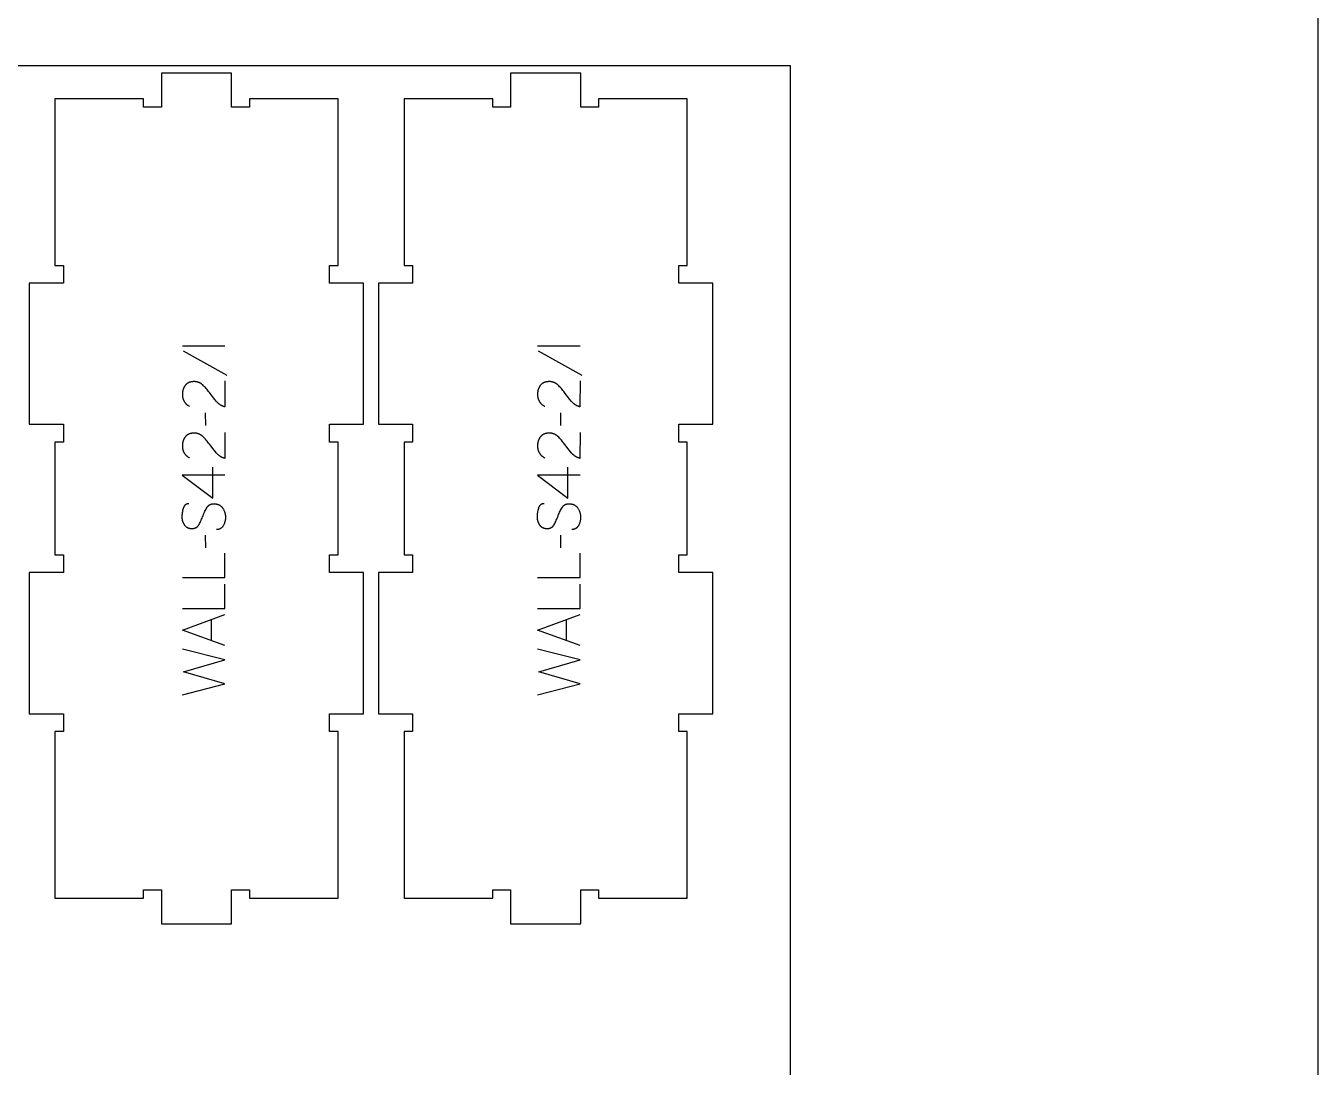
# Model space of a CAD drawing. Extents: x 0 to 4485, y 0 to 10771.
# Drawn here: x 2273 to 3183, y 3544 to 4278 of the extents above; entities that cross this region are included whole.
import ezdxf

# ---------------------------------------------------------------- set-up
doc = ezdxf.new("R2010")
doc.units = 0
for name, color, linetype in [('0_SHEET_SPRUCEPLY_2440X122', 1, 'CONTINUOUS'), ('1_ANYTOOL_1MMDEEP_LABELS_S', 2, 'CONTINUOUS'), ('4_ANYTOOL_CUTTHROUGH_OUTSI', 5, 'CONTINUOUS'), ('DONOTCUT', 7, 'CONTINUOUS')]:
    doc.layers.add(name, color=color, linetype=linetype)

msp = doc.modelspace()

# ---------------------------------------------------------------- linework, layer by layer
at = {"layer": '0_SHEET_SPRUCEPLY_2440X122'}
msp.add_lwpolyline([(371.7, 4249.42), (371.7, 3029.42), (2811.7, 3029.42), (2811.7, 4249.42)], close=True, dxfattribs=at)
at = {"layer": '1_ANYTOOL_1MMDEEP_LABELS_S', "color": 2}
for points in [[(2383.22, 4051.97), (2413.22, 4051.97)], [(2633.43, 4051.97), (2663.43, 4051.97)], [(2383.69, 4048.46), (2414.46, 4031.27)], [(2633.9, 4048.46), (2664.68, 4031.27)], [(2413.18, 4027.24), (2413.14, 4008.94), (2412.68, 4009.09), (2412.45, 4009.17), (2412.23, 4009.25), (2412.01, 4009.34), (2411.8, 4009.43), (2411.58, 4009.52), (2411.37, 4009.61), (2411.16, 4009.71), (2410.95, 4009.82), (2410.75, 4009.93), (2410.54, 4010.04), (2410.34, 4010.15), (2410.14, 4010.27), (2409.95, 4010.39), (2409.75, 4010.51), (2409.56, 4010.64), (2409.38, 4010.77), (2409.19, 4010.91), (2409.01, 4011.05), (2408.82, 4011.19), (2408.64, 4011.34), (2408.47, 4011.49), (2408.29, 4011.64), (2408.12, 4011.8), (2407.95, 4011.96), (2407.79, 4012.12), (2407.62, 4012.29), (2407.46, 4012.46), (2407.3, 4012.63), (2406.99, 4012.99), (2405.77, 4014.47), (2404.58, 4015.96), (2403.42, 4017.47), (2402.29, 4018.99), (2401.73, 4019.75), (2401.16, 4020.48), (2400.58, 4021.19), (2400, 4021.88), (2399.41, 4022.55), (2398.8, 4023.19), (2398.2, 4023.81), (2397.58, 4024.42), (2397.42, 4024.56), (2397.26, 4024.7), (2397.1, 4024.84), (2396.94, 4024.97), (2396.77, 4025.09), (2396.61, 4025.22), (2396.44, 4025.33), (2396.26, 4025.45), (2396.09, 4025.55), (2395.91, 4025.66), (2395.73, 4025.76), (2395.55, 4025.85), (2395.37, 4025.94), (2395.18, 4026.03), (2394.99, 4026.11), (2394.8, 4026.18), (2394.61, 4026.25), (2394.42, 4026.32), (2394.22, 4026.38), (2394.02, 4026.44), (2393.82, 4026.49), (2393.61, 4026.54), (2393.41, 4026.59), (2393.2, 4026.63), (2392.99, 4026.66), (2392.77, 4026.69), (2392.56, 4026.71), (2392.34, 4026.74), (2392.12, 4026.75), (2391.9, 4026.76), (2391.68, 4026.77), (2391.45, 4026.77), (2391.2, 4026.77), (2390.95, 4026.76), (2390.71, 4026.75), (2390.47, 4026.73), (2390.24, 4026.71), (2390.01, 4026.68), (2389.78, 4026.65), (2389.56, 4026.61), (2389.34, 4026.57), (2389.12, 4026.53), (2388.91, 4026.47), (2388.7, 4026.42), (2388.49, 4026.36), (2388.29, 4026.29), (2388.1, 4026.22), (2387.9, 4026.14), (2387.71, 4026.06), (2387.53, 4025.97), (2387.35, 4025.88), (2387.17, 4025.78), (2386.99, 4025.68), (2386.82, 4025.58), (2386.65, 4025.47), (2386.49, 4025.35), (2386.33, 4025.23), (2386.18, 4025.1), (2386.02, 4024.97), (2385.88, 4024.84), (2385.73, 4024.7), (2385.59, 4024.55), (2385.45, 4024.4), (2385.32, 4024.24), (2385.19, 4024.08), (2385.07, 4023.92), (2384.95, 4023.76), (2384.83, 4023.59), (2384.72, 4023.42), (2384.61, 4023.25), (2384.5, 4023.07), (2384.4, 4022.9), (2384.31, 4022.72), (2384.21, 4022.53), (2384.13, 4022.35), (2384.04, 4022.16), (2383.96, 4021.97), (2383.89, 4021.78), (2383.81, 4021.58), (2383.75, 4021.38), (2383.68, 4021.18), (2383.62, 4020.98), (2383.57, 4020.77), (2383.52, 4020.56), (2383.47, 4020.35), (2383.43, 4020.14), (2383.39, 4019.92), (2383.35, 4019.7), (2383.32, 4019.48), (2383.29, 4019.26), (2383.27, 4019.03), (2383.25, 4018.8), (2383.24, 4018.57), (2383.23, 4018.34), (2383.22, 4017.86), (2383.23, 4017.49), (2383.24, 4017.13), (2383.27, 4016.78), (2383.3, 4016.43), (2383.35, 4016.09), (2383.4, 4015.76), (2383.47, 4015.43), (2383.54, 4015.11), (2383.62, 4014.8), (2383.67, 4014.64), (2383.72, 4014.49), (2383.77, 4014.34), (2383.82, 4014.19), (2383.88, 4014.04), (2383.94, 4013.89), (2384, 4013.75), (2384.06, 4013.6), (2384.13, 4013.46), (2384.2, 4013.32), (2384.27, 4013.18), (2384.34, 4013.05), (2384.42, 4012.91), (2384.5, 4012.78), (2384.58, 4012.65), (2384.66, 4012.52), (2384.75, 4012.39), (2384.83, 4012.26), (2384.93, 4012.14), (2385.02, 4012.01), (2385.11, 4011.89), (2385.21, 4011.77), (2385.31, 4011.65), (2385.42, 4011.54), (2385.52, 4011.42), (2385.63, 4011.31), (2385.74, 4011.19), (2385.86, 4011.08), (2385.97, 4010.97), (2386.09, 4010.87), (2386.21, 4010.76), (2386.33, 4010.66), (2386.59, 4010.45), (2386.85, 4010.26), (2387.13, 4010.07), (2387.41, 4009.88), (2387.7, 4009.71), (2388.01, 4009.54), (2388.32, 4009.37)], [(2663.39, 4027.24), (2663.35, 4008.94), (2662.89, 4009.09), (2662.67, 4009.17), (2662.44, 4009.25), (2662.22, 4009.34), (2662.01, 4009.43), (2661.79, 4009.52), (2661.58, 4009.61), (2661.37, 4009.71), (2661.16, 4009.82), (2660.96, 4009.93), (2660.75, 4010.04), (2660.55, 4010.15), (2660.36, 4010.27), (2660.16, 4010.39), (2659.97, 4010.51), (2659.78, 4010.64), (2659.59, 4010.77), (2659.4, 4010.91), (2659.22, 4011.05), (2659.04, 4011.19), (2658.86, 4011.34), (2658.68, 4011.49), (2658.5, 4011.64), (2658.33, 4011.8), (2658.16, 4011.96), (2658, 4012.12), (2657.83, 4012.29), (2657.67, 4012.46), (2657.51, 4012.63), (2657.2, 4012.99), (2655.98, 4014.47), (2654.79, 4015.96), (2653.63, 4017.47), (2652.5, 4018.99), (2651.94, 4019.75), (2651.37, 4020.48), (2650.8, 4021.19), (2650.21, 4021.88), (2649.62, 4022.55), (2649.02, 4023.19), (2648.41, 4023.81), (2647.79, 4024.42), (2647.63, 4024.56), (2647.47, 4024.7), (2647.31, 4024.84), (2647.15, 4024.97), (2646.98, 4025.09), (2646.82, 4025.22), (2646.65, 4025.33), (2646.47, 4025.45), (2646.3, 4025.55), (2646.12, 4025.66), (2645.94, 4025.76), (2645.76, 4025.85), (2645.58, 4025.94), (2645.39, 4026.03), (2645.2, 4026.11), (2645.01, 4026.18), (2644.82, 4026.25), (2644.63, 4026.32), (2644.43, 4026.38), (2644.23, 4026.44), (2644.03, 4026.49), (2643.82, 4026.54), (2643.62, 4026.59), (2643.41, 4026.63), (2643.2, 4026.66), (2642.99, 4026.69), (2642.77, 4026.71), (2642.55, 4026.74), (2642.33, 4026.75), (2642.11, 4026.76), (2641.89, 4026.77), (2641.66, 4026.77), (2641.41, 4026.77), (2641.16, 4026.76), (2640.92, 4026.75), (2640.68, 4026.73), (2640.45, 4026.71), (2640.22, 4026.68), (2639.99, 4026.65), (2639.77, 4026.61), (2639.55, 4026.57), (2639.33, 4026.53), (2639.12, 4026.47), (2638.91, 4026.42), (2638.71, 4026.36), (2638.5, 4026.29), (2638.31, 4026.22), (2638.11, 4026.14), (2637.92, 4026.06), (2637.74, 4025.97), (2637.56, 4025.88), (2637.38, 4025.78), (2637.2, 4025.68), (2637.03, 4025.58), (2636.87, 4025.47), (2636.7, 4025.35), (2636.54, 4025.23), (2636.39, 4025.1), (2636.24, 4024.97), (2636.09, 4024.84), (2635.94, 4024.7), (2635.8, 4024.55), (2635.67, 4024.4), (2635.53, 4024.24), (2635.4, 4024.08), (2635.28, 4023.92), (2635.16, 4023.76), (2635.04, 4023.59), (2634.93, 4023.42), (2634.82, 4023.25), (2634.71, 4023.07), (2634.61, 4022.9), (2634.52, 4022.72), (2634.42, 4022.53), (2634.34, 4022.35), (2634.25, 4022.16), (2634.17, 4021.97), (2634.1, 4021.78), (2634.02, 4021.58), (2633.96, 4021.38), (2633.89, 4021.18), (2633.83, 4020.98), (2633.78, 4020.77), (2633.73, 4020.56), (2633.68, 4020.35), (2633.64, 4020.14), (2633.6, 4019.92), (2633.56, 4019.7), (2633.53, 4019.48), (2633.51, 4019.26), (2633.48, 4019.03), (2633.47, 4018.8), (2633.45, 4018.57), (2633.44, 4018.34), (2633.43, 4017.86), (2633.44, 4017.49), (2633.45, 4017.13), (2633.48, 4016.78), (2633.51, 4016.43), (2633.56, 4016.09), (2633.61, 4015.76), (2633.68, 4015.43), (2633.75, 4015.11), (2633.84, 4014.8), (2633.88, 4014.64), (2633.93, 4014.49), (2633.98, 4014.34), (2634.03, 4014.19), (2634.09, 4014.04), (2634.15, 4013.89), (2634.21, 4013.75), (2634.27, 4013.6), (2634.34, 4013.46), (2634.41, 4013.32), (2634.48, 4013.18), (2634.55, 4013.05), (2634.63, 4012.91), (2634.71, 4012.78), (2634.79, 4012.65), (2634.87, 4012.52), (2634.96, 4012.39), (2635.05, 4012.26), (2635.14, 4012.14), (2635.23, 4012.01), (2635.33, 4011.89), (2635.42, 4011.77), (2635.53, 4011.65), (2635.63, 4011.54), (2635.73, 4011.42), (2635.84, 4011.31), (2635.95, 4011.19), (2636.07, 4011.08), (2636.18, 4010.97), (2636.3, 4010.87), (2636.42, 4010.76), (2636.55, 4010.66), (2636.8, 4010.45), (2637.06, 4010.26), (2637.34, 4010.07), (2637.62, 4009.88), (2637.91, 4009.71), (2638.22, 4009.54), (2638.53, 4009.37)], [(2399.34, 4004.66), (2399.42, 3995.87)], [(2649.55, 4004.66), (2649.63, 3995.87)], [(2413.18, 3990.94), (2413.14, 3972.64), (2412.68, 3972.79), (2412.45, 3972.87), (2412.23, 3972.95), (2412.01, 3973.04), (2411.8, 3973.13), (2411.58, 3973.22), (2411.37, 3973.31), (2411.16, 3973.41), (2410.95, 3973.52), (2410.75, 3973.63), (2410.54, 3973.74), (2410.34, 3973.85), (2410.14, 3973.97), (2409.95, 3974.09), (2409.75, 3974.21), (2409.56, 3974.34), (2409.38, 3974.47), (2409.19, 3974.61), (2409.01, 3974.75), (2408.82, 3974.89), (2408.64, 3975.04), (2408.47, 3975.19), (2408.29, 3975.34), (2408.12, 3975.5), (2407.95, 3975.66), (2407.79, 3975.82), (2407.62, 3975.99), (2407.46, 3976.16), (2407.3, 3976.33), (2406.99, 3976.69), (2405.77, 3978.17), (2404.58, 3979.66), (2403.42, 3981.17), (2402.29, 3982.69), (2401.73, 3983.45), (2401.16, 3984.18), (2400.58, 3984.89), (2400, 3985.58), (2399.41, 3986.25), (2398.8, 3986.89), (2398.2, 3987.51), (2397.58, 3988.12), (2397.42, 3988.26), (2397.26, 3988.4), (2397.1, 3988.54), (2396.94, 3988.67), (2396.77, 3988.79), (2396.61, 3988.92), (2396.44, 3989.03), (2396.26, 3989.15), (2396.09, 3989.25), (2395.91, 3989.36), (2395.73, 3989.46), (2395.55, 3989.55), (2395.37, 3989.64), (2395.18, 3989.73), (2394.99, 3989.81), (2394.8, 3989.88), (2394.61, 3989.95), (2394.42, 3990.02), (2394.22, 3990.08), (2394.02, 3990.14), (2393.82, 3990.19), (2393.61, 3990.24), (2393.41, 3990.29), (2393.2, 3990.33), (2392.99, 3990.36), (2392.77, 3990.39), (2392.56, 3990.41), (2392.34, 3990.44), (2392.12, 3990.45), (2391.9, 3990.46), (2391.68, 3990.47), (2391.45, 3990.47), (2391.2, 3990.47), (2390.95, 3990.46), (2390.71, 3990.45), (2390.47, 3990.43), (2390.24, 3990.41), (2390.01, 3990.38), (2389.78, 3990.35), (2389.56, 3990.31), (2389.34, 3990.27), (2389.12, 3990.23), (2388.91, 3990.17), (2388.7, 3990.12), (2388.49, 3990.06), (2388.29, 3989.99), (2388.1, 3989.92), (2387.9, 3989.84), (2387.71, 3989.76), (2387.53, 3989.67), (2387.35, 3989.58), (2387.17, 3989.48), (2386.99, 3989.38), (2386.82, 3989.28), (2386.65, 3989.17), (2386.49, 3989.05), (2386.33, 3988.93), (2386.18, 3988.8), (2386.02, 3988.67), (2385.88, 3988.54), (2385.73, 3988.4), (2385.59, 3988.25), (2385.45, 3988.1), (2385.32, 3987.94), (2385.19, 3987.78), (2385.07, 3987.62), (2384.95, 3987.46), (2384.83, 3987.29), (2384.72, 3987.12), (2384.61, 3986.95), (2384.5, 3986.77), (2384.4, 3986.6), (2384.31, 3986.42), (2384.21, 3986.23), (2384.13, 3986.05), (2384.04, 3985.86), (2383.96, 3985.67), (2383.89, 3985.48), (2383.81, 3985.28), (2383.75, 3985.08), (2383.68, 3984.88), (2383.62, 3984.68), (2383.57, 3984.47), (2383.52, 3984.26), (2383.47, 3984.05), (2383.43, 3983.84), (2383.39, 3983.62), (2383.35, 3983.4), (2383.32, 3983.18), (2383.29, 3982.96), (2383.27, 3982.73), (2383.25, 3982.5), (2383.24, 3982.27), (2383.23, 3982.04), (2383.22, 3981.56), (2383.23, 3981.19), (2383.24, 3980.83), (2383.27, 3980.48), (2383.3, 3980.13), (2383.35, 3979.79), (2383.4, 3979.46), (2383.47, 3979.13), (2383.54, 3978.81), (2383.62, 3978.5), (2383.67, 3978.34), (2383.72, 3978.19), (2383.77, 3978.04), (2383.82, 3977.89), (2383.88, 3977.74), (2383.94, 3977.59), (2384, 3977.45), (2384.06, 3977.3), (2384.13, 3977.16), (2384.2, 3977.02), (2384.27, 3976.88), (2384.34, 3976.75), (2384.42, 3976.61), (2384.5, 3976.48), (2384.58, 3976.35), (2384.66, 3976.22), (2384.75, 3976.09), (2384.83, 3975.96), (2384.93, 3975.84), (2385.02, 3975.71), (2385.11, 3975.59), (2385.21, 3975.47), (2385.31, 3975.35), (2385.42, 3975.24), (2385.52, 3975.12), (2385.63, 3975.01), (2385.74, 3974.89), (2385.86, 3974.78), (2385.97, 3974.67), (2386.09, 3974.57), (2386.21, 3974.46), (2386.33, 3974.36), (2386.59, 3974.15), (2386.85, 3973.96), (2387.13, 3973.77), (2387.41, 3973.58), (2387.7, 3973.41), (2388.01, 3973.24), (2388.32, 3973.07)], [(2663.39, 3990.94), (2663.35, 3972.64), (2662.89, 3972.79), (2662.67, 3972.87), (2662.44, 3972.95), (2662.22, 3973.04), (2662.01, 3973.13), (2661.79, 3973.22), (2661.58, 3973.31), (2661.37, 3973.41), (2661.16, 3973.52), (2660.96, 3973.63), (2660.75, 3973.74), (2660.55, 3973.85), (2660.36, 3973.97), (2660.16, 3974.09), (2659.97, 3974.21), (2659.78, 3974.34), (2659.59, 3974.47), (2659.4, 3974.61), (2659.22, 3974.75), (2659.04, 3974.89), (2658.86, 3975.04), (2658.68, 3975.19), (2658.5, 3975.34), (2658.33, 3975.5), (2658.16, 3975.66), (2658, 3975.82), (2657.83, 3975.99), (2657.67, 3976.16), (2657.51, 3976.33), (2657.2, 3976.69), (2655.98, 3978.17), (2654.79, 3979.66), (2653.63, 3981.17), (2652.5, 3982.69), (2651.94, 3983.45), (2651.37, 3984.18), (2650.8, 3984.89), (2650.21, 3985.58), (2649.62, 3986.25), (2649.02, 3986.89), (2648.41, 3987.51), (2647.79, 3988.12), (2647.63, 3988.26), (2647.47, 3988.4), (2647.31, 3988.54), (2647.15, 3988.67), (2646.98, 3988.79), (2646.82, 3988.92), (2646.65, 3989.03), (2646.47, 3989.15), (2646.3, 3989.25), (2646.12, 3989.36), (2645.94, 3989.46), (2645.76, 3989.55), (2645.58, 3989.64), (2645.39, 3989.73), (2645.2, 3989.81), (2645.01, 3989.88), (2644.82, 3989.95), (2644.63, 3990.02), (2644.43, 3990.08), (2644.23, 3990.14), (2644.03, 3990.19), (2643.82, 3990.24), (2643.62, 3990.29), (2643.41, 3990.33), (2643.2, 3990.36), (2642.99, 3990.39), (2642.77, 3990.41), (2642.55, 3990.44), (2642.33, 3990.45), (2642.11, 3990.46), (2641.89, 3990.47), (2641.66, 3990.47), (2641.41, 3990.47), (2641.16, 3990.46), (2640.92, 3990.45), (2640.68, 3990.43), (2640.45, 3990.41), (2640.22, 3990.38), (2639.99, 3990.35), (2639.77, 3990.31), (2639.55, 3990.27), (2639.33, 3990.23), (2639.12, 3990.17), (2638.91, 3990.12), (2638.71, 3990.06), (2638.5, 3989.99), (2638.31, 3989.92), (2638.11, 3989.84), (2637.92, 3989.76), (2637.74, 3989.67), (2637.56, 3989.58), (2637.38, 3989.48), (2637.2, 3989.38), (2637.03, 3989.28), (2636.87, 3989.17), (2636.7, 3989.05), (2636.54, 3988.93), (2636.39, 3988.8), (2636.24, 3988.67), (2636.09, 3988.54), (2635.94, 3988.4), (2635.8, 3988.25), (2635.67, 3988.1), (2635.53, 3987.94), (2635.4, 3987.78), (2635.28, 3987.62), (2635.16, 3987.46), (2635.04, 3987.29), (2634.93, 3987.12), (2634.82, 3986.95), (2634.71, 3986.77), (2634.61, 3986.6), (2634.52, 3986.42), (2634.42, 3986.23), (2634.34, 3986.05), (2634.25, 3985.86), (2634.17, 3985.67), (2634.1, 3985.48), (2634.02, 3985.28), (2633.96, 3985.08), (2633.89, 3984.88), (2633.83, 3984.68), (2633.78, 3984.47), (2633.73, 3984.26), (2633.68, 3984.05), (2633.64, 3983.84), (2633.6, 3983.62), (2633.56, 3983.4), (2633.53, 3983.18), (2633.51, 3982.96), (2633.48, 3982.73), (2633.47, 3982.5), (2633.45, 3982.27), (2633.44, 3982.04), (2633.43, 3981.56), (2633.44, 3981.19), (2633.45, 3980.83), (2633.48, 3980.48), (2633.51, 3980.13), (2633.56, 3979.79), (2633.61, 3979.46), (2633.68, 3979.13), (2633.75, 3978.81), (2633.84, 3978.5), (2633.88, 3978.34), (2633.93, 3978.19), (2633.98, 3978.04), (2634.03, 3977.89), (2634.09, 3977.74), (2634.15, 3977.59), (2634.21, 3977.45), (2634.27, 3977.3), (2634.34, 3977.16), (2634.41, 3977.02), (2634.48, 3976.88), (2634.55, 3976.75), (2634.63, 3976.61), (2634.71, 3976.48), (2634.79, 3976.35), (2634.87, 3976.22), (2634.96, 3976.09), (2635.05, 3975.96), (2635.14, 3975.84), (2635.23, 3975.71), (2635.33, 3975.59), (2635.42, 3975.47), (2635.53, 3975.35), (2635.63, 3975.24), (2635.73, 3975.12), (2635.84, 3975.01), (2635.95, 3974.89), (2636.07, 3974.78), (2636.18, 3974.67), (2636.3, 3974.57), (2636.42, 3974.46), (2636.55, 3974.36), (2636.8, 3974.15), (2637.06, 3973.96), (2637.34, 3973.77), (2637.62, 3973.58), (2637.91, 3973.41), (2638.22, 3973.24), (2638.53, 3973.07)], [(2413.22, 3960.73), (2383.18, 3960.77), (2404.56, 3944.74)], [(2404.56, 3944.74), (2404.56, 3966.52)], [(2663.43, 3960.73), (2633.39, 3960.77), (2654.78, 3944.74)], [(2654.78, 3944.74), (2654.78, 3966.52)], [(2387.81, 3940.72), (2387.62, 3940.71), (2387.53, 3940.71), (2387.43, 3940.7), (2387.34, 3940.7), (2387.25, 3940.69), (2387.17, 3940.68), (2387.08, 3940.66), (2386.99, 3940.65), (2386.91, 3940.64), (2386.82, 3940.62), (2386.74, 3940.6), (2386.66, 3940.58), (2386.58, 3940.56), (2386.5, 3940.54), (2386.42, 3940.51), (2386.34, 3940.48), (2386.26, 3940.46), (2386.19, 3940.43), (2386.11, 3940.4), (2386.04, 3940.36), (2385.96, 3940.33), (2385.89, 3940.29), (2385.82, 3940.25), (2385.75, 3940.21), (2385.68, 3940.17), (2385.61, 3940.13), (2385.55, 3940.09), (2385.48, 3940.04), (2385.42, 3939.99), (2385.35, 3939.95), (2385.29, 3939.9), (2385.23, 3939.84), (2385.17, 3939.79), (2385.11, 3939.73), (2385.05, 3939.68), (2384.99, 3939.62), (2384.93, 3939.56), (2384.88, 3939.5), (2384.82, 3939.43), (2384.77, 3939.37), (2384.72, 3939.3), (2384.67, 3939.24), (2384.62, 3939.17), (2384.57, 3939.09), (2384.52, 3939.02), (2384.47, 3938.95), (2384.42, 3938.87), (2384.38, 3938.79), (2384.33, 3938.71), (2384.29, 3938.63), (2384.25, 3938.55), (2384.17, 3938.38), (2384.09, 3938.21), (2384.02, 3938.02), (2383.95, 3937.83), (2383.88, 3937.64), (2383.82, 3937.44), (2383.6, 3936.62), (2383.41, 3935.83), (2383.25, 3935.04), (2383.11, 3934.27), (2383.06, 3933.89), (2383.01, 3933.51), (2382.97, 3933.14), (2382.94, 3932.77), (2382.91, 3932.41), (2382.89, 3932.04), (2382.88, 3931.68), (2382.88, 3931.33), (2382.88, 3931.13), (2382.89, 3930.94), (2382.89, 3930.75), (2382.91, 3930.56), (2382.92, 3930.37), (2382.94, 3930.18), (2382.97, 3929.99), (2382.99, 3929.81), (2383.02, 3929.62), (2383.06, 3929.44), (2383.09, 3929.25), (2383.13, 3929.07), (2383.18, 3928.89), (2383.23, 3928.72), (2383.28, 3928.54), (2383.33, 3928.36), (2383.39, 3928.19), (2383.45, 3928.01), (2383.52, 3927.84), (2383.59, 3927.67), (2383.66, 3927.5), (2383.74, 3927.33), (2383.82, 3927.16), (2383.9, 3927), (2383.99, 3926.83), (2384.08, 3926.67), (2384.17, 3926.51), (2384.27, 3926.35), (2384.37, 3926.19), (2384.48, 3926.03), (2384.59, 3925.87), (2384.7, 3925.72), (2384.81, 3925.56), (2384.93, 3925.41), (2385.05, 3925.27), (2385.18, 3925.13), (2385.31, 3925), (2385.44, 3924.87), (2385.57, 3924.75), (2385.71, 3924.63), (2385.85, 3924.51), (2385.99, 3924.4), (2386.14, 3924.3), (2386.29, 3924.2), (2386.44, 3924.11), (2386.59, 3924.02), (2386.75, 3923.93), (2386.91, 3923.85), (2387.08, 3923.78), (2387.24, 3923.71), (2387.41, 3923.64), (2387.59, 3923.58), (2387.76, 3923.52), (2387.94, 3923.47), (2388.13, 3923.43), (2388.31, 3923.38), (2388.5, 3923.35), (2388.69, 3923.32), (2388.89, 3923.29), (2389.08, 3923.27), (2389.29, 3923.25), (2389.49, 3923.24), (2389.7, 3923.23), (2389.91, 3923.23), (2390.12, 3923.23), (2390.33, 3923.24), (2390.54, 3923.25), (2390.75, 3923.27), (2390.95, 3923.3), (2391.14, 3923.33), (2391.34, 3923.36), (2391.52, 3923.41), (2391.71, 3923.45), (2391.89, 3923.51), (2392.07, 3923.56), (2392.25, 3923.63), (2392.33, 3923.66), (2392.42, 3923.7), (2392.5, 3923.73), (2392.58, 3923.77), (2392.67, 3923.81), (2392.75, 3923.85), (2392.83, 3923.89), (2392.91, 3923.94), (2392.99, 3923.98), (2393.06, 3924.03), (2393.14, 3924.08), (2393.22, 3924.12), (2393.29, 3924.17), (2393.36, 3924.23), (2393.44, 3924.28), (2393.51, 3924.33), (2393.58, 3924.39), (2393.65, 3924.45), (2393.72, 3924.51), (2393.79, 3924.57), (2393.86, 3924.63), (2393.92, 3924.69), (2393.99, 3924.75), (2394.05, 3924.82), (2394.18, 3924.96), (2394.3, 3925.1), (2394.42, 3925.24), (2394.54, 3925.4), (2394.65, 3925.55), (2394.76, 3925.72), (2394.86, 3925.88), (2394.96, 3926.06), (2395.35, 3926.77), (2395.73, 3927.5), (2396.1, 3928.25), (2396.46, 3929.02), (2396.8, 3929.79), (2397.14, 3930.59), (2397.46, 3931.4), (2397.77, 3932.23), (2398.08, 3933.06), (2398.41, 3933.86), (2398.76, 3934.65), (2399.12, 3935.41), (2399.49, 3936.16), (2399.88, 3936.88), (2400.29, 3937.59), (2400.71, 3938.27), (2400.82, 3938.44), (2400.93, 3938.6), (2401.05, 3938.75), (2401.11, 3938.83), (2401.17, 3938.9), (2401.23, 3938.97), (2401.29, 3939.04), (2401.36, 3939.11), (2401.42, 3939.18), (2401.49, 3939.25), (2401.55, 3939.31), (2401.62, 3939.37), (2401.69, 3939.43), (2401.76, 3939.5), (2401.83, 3939.55), (2401.9, 3939.61), (2401.97, 3939.67), (2402.05, 3939.72), (2402.12, 3939.77), (2402.2, 3939.83), (2402.28, 3939.88), (2402.35, 3939.92), (2402.43, 3939.97), (2402.51, 3940.02), (2402.59, 3940.06), (2402.67, 3940.1), (2402.76, 3940.14), (2402.84, 3940.18), (2402.92, 3940.22), (2403.01, 3940.26), (2403.1, 3940.29), (2403.18, 3940.33), (2403.27, 3940.36), (2403.36, 3940.39), (2403.45, 3940.42), (2403.54, 3940.45), (2403.64, 3940.48), (2403.82, 3940.52), (2404.02, 3940.57), (2404.21, 3940.6), (2404.41, 3940.63), (2404.61, 3940.66), (2404.82, 3940.68), (2405.03, 3940.69), (2405.25, 3940.7), (2405.47, 3940.7), (2405.69, 3940.7), (2405.92, 3940.69), (2406.15, 3940.67), (2406.38, 3940.65), (2406.61, 3940.62), (2406.83, 3940.59), (2407.05, 3940.56), (2407.27, 3940.52), (2407.48, 3940.47), (2407.69, 3940.42), (2407.89, 3940.36), (2408.1, 3940.3), (2408.29, 3940.23), (2408.49, 3940.16), (2408.68, 3940.09), (2408.86, 3940), (2409.05, 3939.92), (2409.23, 3939.83), (2409.4, 3939.73), (2409.57, 3939.63), (2409.74, 3939.52), (2409.9, 3939.41), (2410.07, 3939.29), (2410.22, 3939.17), (2410.37, 3939.04), (2410.52, 3938.91), (2410.67, 3938.78), (2410.81, 3938.63), (2410.95, 3938.49), (2411.08, 3938.34), (2411.21, 3938.18), (2411.34, 3938.02), (2411.46, 3937.85), (2411.58, 3937.68), (2411.7, 3937.5), (2411.92, 3937.14), (2412.13, 3936.78), (2412.32, 3936.41), (2412.5, 3936.04), (2412.66, 3935.66), (2412.82, 3935.28), (2412.89, 3935.09), (2412.95, 3934.9), (2413.02, 3934.71), (2413.08, 3934.52), (2413.13, 3934.32), (2413.19, 3934.13), (2413.24, 3933.93), (2413.28, 3933.74), (2413.32, 3933.54), (2413.36, 3933.34), (2413.4, 3933.14), (2413.43, 3932.94), (2413.46, 3932.74), (2413.49, 3932.54), (2413.53, 3932.13), (2413.55, 3931.72), (2413.56, 3931.31), (2413.56, 3930.9), (2413.55, 3930.49), (2413.52, 3930.08), (2413.48, 3929.68), (2413.43, 3929.29), (2413.37, 3928.9), (2413.29, 3928.51), (2413.2, 3928.13), (2413.1, 3927.75), (2412.98, 3927.38), (2412.85, 3927.01), (2412.71, 3926.65), (2412.56, 3926.29), (2412.39, 3925.94), (2412.21, 3925.59), (2412.02, 3925.24), (2411.92, 3925.08), (2411.82, 3924.91), (2411.71, 3924.75), (2411.6, 3924.6), (2411.49, 3924.45), (2411.37, 3924.31), (2411.26, 3924.18), (2411.13, 3924.04), (2411.01, 3923.92), (2410.88, 3923.8), (2410.75, 3923.68), (2410.62, 3923.57), (2410.55, 3923.52), (2410.49, 3923.47), (2410.42, 3923.42), (2410.35, 3923.37), (2410.28, 3923.32), (2410.2, 3923.28), (2410.13, 3923.23), (2410.06, 3923.19), (2409.99, 3923.14), (2409.91, 3923.1), (2409.84, 3923.06), (2409.76, 3923.03), (2409.69, 3922.99), (2409.61, 3922.95), (2409.53, 3922.92), (2409.45, 3922.89), (2409.37, 3922.86), (2409.29, 3922.83), (2409.21, 3922.8), (2409.13, 3922.77), (2408.97, 3922.72), (2408.8, 3922.67), (2408.63, 3922.63), (2408.45, 3922.6), (2408.28, 3922.57), (2408.1, 3922.54), (2407.91, 3922.53), (2407.73, 3922.51), (2407.54, 3922.5), (2407.35, 3922.5)], [(2638.02, 3940.72), (2637.83, 3940.71), (2637.74, 3940.71), (2637.65, 3940.7), (2637.56, 3940.7), (2637.47, 3940.69), (2637.38, 3940.68), (2637.29, 3940.66), (2637.2, 3940.65), (2637.12, 3940.64), (2637.03, 3940.62), (2636.95, 3940.6), (2636.87, 3940.58), (2636.79, 3940.56), (2636.71, 3940.54), (2636.63, 3940.51), (2636.55, 3940.48), (2636.47, 3940.46), (2636.4, 3940.43), (2636.32, 3940.4), (2636.25, 3940.36), (2636.17, 3940.33), (2636.1, 3940.29), (2636.03, 3940.25), (2635.96, 3940.21), (2635.89, 3940.17), (2635.82, 3940.13), (2635.76, 3940.09), (2635.69, 3940.04), (2635.63, 3939.99), (2635.56, 3939.95), (2635.5, 3939.9), (2635.44, 3939.84), (2635.38, 3939.79), (2635.32, 3939.73), (2635.26, 3939.68), (2635.2, 3939.62), (2635.14, 3939.56), (2635.09, 3939.5), (2635.03, 3939.43), (2634.98, 3939.37), (2634.93, 3939.3), (2634.88, 3939.24), (2634.83, 3939.17), (2634.78, 3939.09), (2634.73, 3939.02), (2634.68, 3938.95), (2634.63, 3938.87), (2634.59, 3938.79), (2634.55, 3938.71), (2634.5, 3938.63), (2634.46, 3938.55), (2634.38, 3938.38), (2634.3, 3938.21), (2634.23, 3938.02), (2634.16, 3937.83), (2634.09, 3937.64), (2634.03, 3937.44), (2633.81, 3936.62), (2633.62, 3935.83), (2633.46, 3935.04), (2633.33, 3934.27), (2633.27, 3933.89), (2633.22, 3933.51), (2633.18, 3933.14), (2633.15, 3932.77), (2633.12, 3932.41), (2633.1, 3932.04), (2633.09, 3931.68), (2633.09, 3931.33), (2633.09, 3931.13), (2633.1, 3930.94), (2633.11, 3930.75), (2633.12, 3930.56), (2633.13, 3930.37), (2633.15, 3930.18), (2633.18, 3929.99), (2633.2, 3929.81), (2633.23, 3929.62), (2633.27, 3929.44), (2633.3, 3929.25), (2633.35, 3929.07), (2633.39, 3928.89), (2633.44, 3928.72), (2633.49, 3928.54), (2633.54, 3928.36), (2633.6, 3928.19), (2633.67, 3928.01), (2633.73, 3927.84), (2633.8, 3927.67), (2633.87, 3927.5), (2633.95, 3927.33), (2634.03, 3927.16), (2634.11, 3927), (2634.2, 3926.83), (2634.29, 3926.67), (2634.39, 3926.51), (2634.48, 3926.35), (2634.59, 3926.19), (2634.69, 3926.03), (2634.8, 3925.87), (2634.91, 3925.72), (2635.03, 3925.56), (2635.14, 3925.41), (2635.27, 3925.27), (2635.39, 3925.13), (2635.52, 3925), (2635.65, 3924.87), (2635.78, 3924.75), (2635.92, 3924.63), (2636.06, 3924.51), (2636.2, 3924.4), (2636.35, 3924.3), (2636.5, 3924.2), (2636.65, 3924.11), (2636.8, 3924.02), (2636.96, 3923.93), (2637.12, 3923.85), (2637.29, 3923.78), (2637.45, 3923.71), (2637.63, 3923.64), (2637.8, 3923.58), (2637.98, 3923.52), (2638.15, 3923.47), (2638.34, 3923.43), (2638.52, 3923.38), (2638.71, 3923.35), (2638.9, 3923.32), (2639.1, 3923.29), (2639.3, 3923.27), (2639.5, 3923.25), (2639.7, 3923.24), (2639.91, 3923.23), (2640.12, 3923.23), (2640.33, 3923.23), (2640.54, 3923.24), (2640.75, 3923.25), (2640.96, 3923.27), (2641.16, 3923.3), (2641.35, 3923.33), (2641.55, 3923.36), (2641.74, 3923.41), (2641.92, 3923.45), (2642.1, 3923.51), (2642.28, 3923.56), (2642.46, 3923.63), (2642.54, 3923.66), (2642.63, 3923.7), (2642.71, 3923.73), (2642.79, 3923.77), (2642.88, 3923.81), (2642.96, 3923.85), (2643.04, 3923.89), (2643.12, 3923.94), (2643.2, 3923.98), (2643.27, 3924.03), (2643.35, 3924.08), (2643.43, 3924.12), (2643.5, 3924.17), (2643.58, 3924.23), (2643.65, 3924.28), (2643.72, 3924.33), (2643.79, 3924.39), (2643.86, 3924.45), (2643.93, 3924.51), (2644, 3924.57), (2644.07, 3924.63), (2644.13, 3924.69), (2644.2, 3924.75), (2644.26, 3924.82), (2644.39, 3924.96), (2644.51, 3925.1), (2644.63, 3925.24), (2644.75, 3925.4), (2644.86, 3925.55), (2644.97, 3925.72), (2645.07, 3925.88), (2645.18, 3926.06), (2645.57, 3926.77), (2645.95, 3927.5), (2646.31, 3928.25), (2646.67, 3929.02), (2647.01, 3929.79), (2647.35, 3930.59), (2647.67, 3931.4), (2647.98, 3932.23), (2648.3, 3933.06), (2648.62, 3933.86), (2648.97, 3934.65), (2649.33, 3935.41), (2649.7, 3936.16), (2650.09, 3936.88), (2650.5, 3937.59), (2650.92, 3938.27), (2651.03, 3938.44), (2651.14, 3938.6), (2651.26, 3938.75), (2651.32, 3938.83), (2651.38, 3938.9), (2651.44, 3938.97), (2651.5, 3939.04), (2651.57, 3939.11), (2651.63, 3939.18), (2651.7, 3939.25), (2651.76, 3939.31), (2651.83, 3939.37), (2651.9, 3939.43), (2651.97, 3939.5), (2652.04, 3939.55), (2652.11, 3939.61), (2652.19, 3939.67), (2652.26, 3939.72), (2652.33, 3939.77), (2652.41, 3939.83), (2652.49, 3939.88), (2652.56, 3939.92), (2652.64, 3939.97), (2652.72, 3940.02), (2652.8, 3940.06), (2652.89, 3940.1), (2652.97, 3940.14), (2653.05, 3940.18), (2653.14, 3940.22), (2653.22, 3940.26), (2653.31, 3940.29), (2653.4, 3940.33), (2653.48, 3940.36), (2653.57, 3940.39), (2653.66, 3940.42), (2653.76, 3940.45), (2653.85, 3940.48), (2654.04, 3940.52), (2654.23, 3940.57), (2654.42, 3940.6), (2654.62, 3940.63), (2654.83, 3940.66), (2655.03, 3940.68), (2655.24, 3940.69), (2655.46, 3940.7), (2655.68, 3940.7), (2655.9, 3940.7), (2656.13, 3940.69), (2656.36, 3940.67), (2656.59, 3940.65), (2656.82, 3940.62), (2657.04, 3940.59), (2657.26, 3940.56), (2657.48, 3940.52), (2657.69, 3940.47), (2657.9, 3940.42), (2658.11, 3940.36), (2658.31, 3940.3), (2658.5, 3940.23), (2658.7, 3940.16), (2658.89, 3940.09), (2659.08, 3940), (2659.26, 3939.92), (2659.44, 3939.83), (2659.61, 3939.73), (2659.78, 3939.63), (2659.95, 3939.52), (2660.12, 3939.41), (2660.28, 3939.29), (2660.43, 3939.17), (2660.59, 3939.04), (2660.74, 3938.91), (2660.88, 3938.78), (2661.02, 3938.63), (2661.16, 3938.49), (2661.3, 3938.34), (2661.43, 3938.18), (2661.55, 3938.02), (2661.68, 3937.85), (2661.8, 3937.68), (2661.91, 3937.5), (2662.13, 3937.14), (2662.34, 3936.78), (2662.53, 3936.41), (2662.71, 3936.04), (2662.88, 3935.66), (2663.03, 3935.28), (2663.1, 3935.09), (2663.16, 3934.9), (2663.23, 3934.71), (2663.29, 3934.52), (2663.34, 3934.32), (2663.4, 3934.13), (2663.45, 3933.93), (2663.49, 3933.74), (2663.54, 3933.54), (2663.57, 3933.34), (2663.61, 3933.14), (2663.64, 3932.94), (2663.67, 3932.74), (2663.7, 3932.54), (2663.74, 3932.13), (2663.76, 3931.72), (2663.78, 3931.31), (2663.77, 3930.9), (2663.76, 3930.49), (2663.73, 3930.08), (2663.69, 3929.68), (2663.64, 3929.29), (2663.58, 3928.9), (2663.5, 3928.51), (2663.41, 3928.13), (2663.31, 3927.75), (2663.19, 3927.38), (2663.06, 3927.01), (2662.92, 3926.65), (2662.77, 3926.29), (2662.6, 3925.94), (2662.42, 3925.59), (2662.23, 3925.24), (2662.13, 3925.08), (2662.03, 3924.91), (2661.92, 3924.75), (2661.81, 3924.6), (2661.7, 3924.45), (2661.58, 3924.31), (2661.47, 3924.18), (2661.35, 3924.04), (2661.22, 3923.92), (2661.09, 3923.8), (2660.96, 3923.68), (2660.83, 3923.57), (2660.76, 3923.52), (2660.7, 3923.47), (2660.63, 3923.42), (2660.56, 3923.37), (2660.49, 3923.32), (2660.42, 3923.28), (2660.34, 3923.23), (2660.27, 3923.19), (2660.2, 3923.14), (2660.12, 3923.1), (2660.05, 3923.06), (2659.97, 3923.03), (2659.9, 3922.99), (2659.82, 3922.95), (2659.74, 3922.92), (2659.66, 3922.89), (2659.58, 3922.86), (2659.5, 3922.83), (2659.42, 3922.8), (2659.34, 3922.77), (2659.18, 3922.72), (2659.01, 3922.67), (2658.84, 3922.63), (2658.67, 3922.6), (2658.49, 3922.57), (2658.31, 3922.54), (2658.13, 3922.53), (2657.94, 3922.51), (2657.75, 3922.5), (2657.56, 3922.5)], [(2399.34, 3918.47), (2399.42, 3909.69)], [(2649.55, 3918.47), (2649.63, 3909.69)], [(2383.22, 3888.73), (2413.22, 3888.73), (2413.22, 3905.83)], [(2633.43, 3888.73), (2663.43, 3888.73), (2663.43, 3905.83)], [(2383.22, 3866.92), (2413.22, 3866.92), (2413.22, 3884.02)], [(2633.43, 3866.92), (2663.43, 3866.92), (2663.43, 3884.02)], [(2413.22, 3840.69), (2383.22, 3851.57), (2413.22, 3862.63)], [(2663.43, 3840.69), (2633.43, 3851.57), (2663.43, 3862.63)], [(2403.66, 3844.16), (2403.66, 3859.07)], [(2653.88, 3844.16), (2653.88, 3859.07)], [(2383.22, 3805.97), (2413.22, 3813.69), (2384.12, 3822.13), (2413.22, 3830.62), (2383.22, 3838.12)], [(2633.43, 3805.97), (2663.43, 3813.69), (2634.33, 3822.13), (2663.43, 3830.62), (2633.43, 3838.12)]]:
    msp.add_lwpolyline(points, dxfattribs=at)
at = {"layer": '4_ANYTOOL_CUTTHROUGH_OUTSI', "color": 5}
for points in [[(2510.89, 3792.67), (2510.89, 3892.17), (2486.89, 3892.17), (2486.89, 3904.67), (2492.89, 3904.67), (2492.89, 3984.17), (2486.89, 3984.17), (2486.89, 3996.67), (2510.89, 3996.67), (2510.89, 4096.17), (2486.89, 4096.17), (2486.89, 4108.67), (2492.89, 4108.67), (2492.89, 4226.17), (2430.39, 4226.17), (2430.39, 4220.17), (2417.89, 4220.17), (2417.89, 4244.17), (2368.39, 4244.17), (2368.39, 4220.17), (2355.89, 4220.17), (2355.89, 4226.17), (2293.39, 4226.17), (2293.39, 4108.67), (2299.39, 4108.67), (2299.39, 4096.17), (2275.39, 4096.17), (2275.39, 3996.67), (2299.39, 3996.67), (2299.39, 3984.17), (2293.39, 3984.17), (2293.39, 3904.67), (2299.39, 3904.67), (2299.39, 3892.17), (2275.39, 3892.17), (2275.39, 3792.67), (2299.39, 3792.67), (2299.39, 3780.17), (2293.39, 3780.17), (2293.39, 3662.67), (2355.89, 3662.67), (2355.89, 3668.67), (2368.39, 3668.67), (2368.39, 3644.67), (2417.89, 3644.67), (2417.89, 3668.67), (2430.39, 3668.67), (2430.39, 3662.67), (2492.89, 3662.67), (2492.89, 3780.17), (2486.89, 3780.17), (2486.89, 3792.67)], [(2756.89, 3792.67), (2756.89, 3892.17), (2732.89, 3892.17), (2732.89, 3904.67), (2738.89, 3904.67), (2738.89, 3984.17), (2732.89, 3984.17), (2732.89, 3996.67), (2756.89, 3996.67), (2756.89, 4096.17), (2732.89, 4096.17), (2732.89, 4108.67), (2738.89, 4108.67), (2738.89, 4226.17), (2676.39, 4226.17), (2676.39, 4220.17), (2663.89, 4220.17), (2663.89, 4244.17), (2614.39, 4244.17), (2614.39, 4220.17), (2601.89, 4220.17), (2601.89, 4226.17), (2539.39, 4226.17), (2539.39, 4108.67), (2545.39, 4108.67), (2545.39, 4096.17), (2521.39, 4096.17), (2521.39, 3996.67), (2545.39, 3996.67), (2545.39, 3984.17), (2539.39, 3984.17), (2539.39, 3904.67), (2545.39, 3904.67), (2545.39, 3892.17), (2521.39, 3892.17), (2521.39, 3792.67), (2545.39, 3792.67), (2545.39, 3780.17), (2539.39, 3780.17), (2539.39, 3662.67), (2601.89, 3662.67), (2601.89, 3668.67), (2614.39, 3668.67), (2614.39, 3644.67), (2663.89, 3644.67), (2663.89, 3668.67), (2676.39, 3668.67), (2676.39, 3662.67), (2738.89, 3662.67), (2738.89, 3780.17), (2732.89, 3780.17), (2732.89, 3792.67)]]:
    msp.add_lwpolyline(points, close=True, dxfattribs=at)
at = {"layer": 'DONOTCUT'}
msp.add_lwpolyline([(0, 0), (3183.41, 0), (3183.41, 7593.43), (0, 7593.43)], close=True, dxfattribs=at)

doc.saveas('drawing.dxf')
